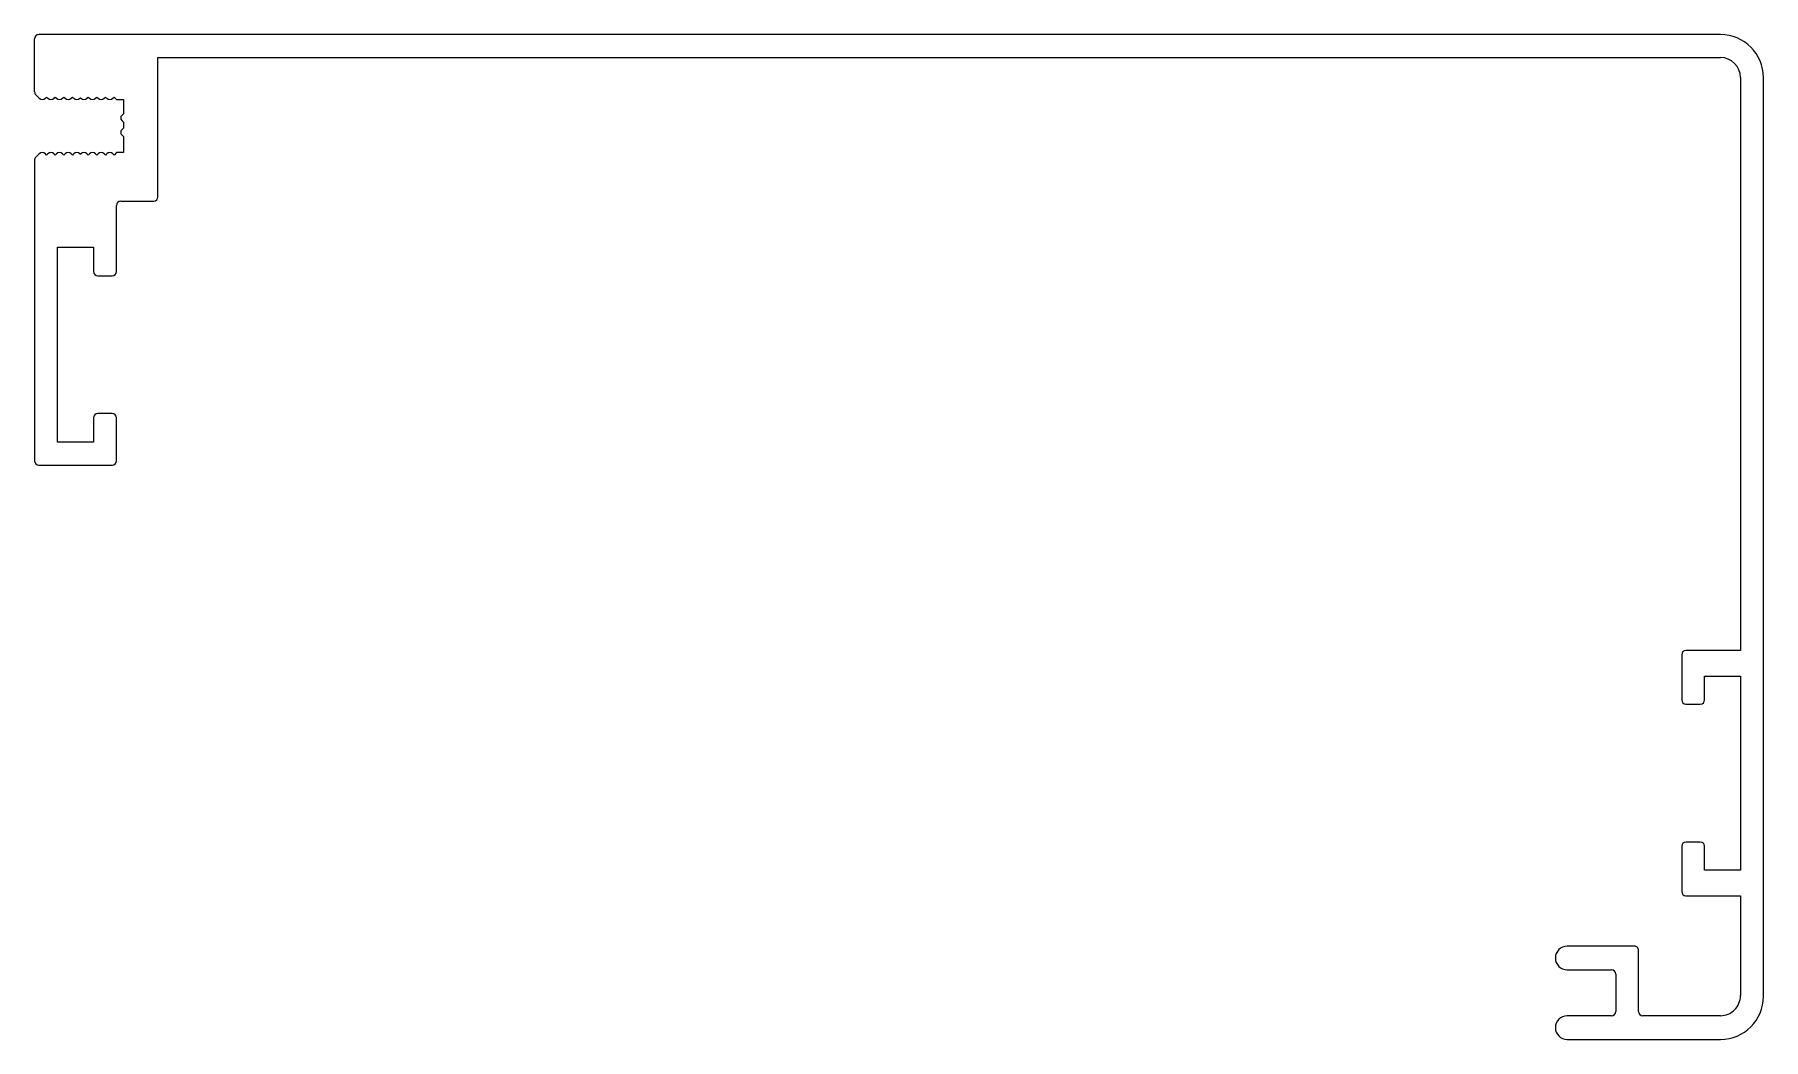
# Model space of a CAD drawing. Extents: x 673 to 793, y 810 to 880.
import ezdxf

# ---------------------------------------------------------------- set-up
doc = ezdxf.new("R2010")
doc.units = 0
doc.layers.get('0').update_dxf_attribs({"linetype": 'CONTINUOUS'})

msp = doc.modelspace()

# ---------------------------------------------------------------- linework, layer by layer
for p, q in [((672.89, 875.55), (672.89, 879.23)), ((790.39, 879.53), (673.19, 879.53)), ((681.49, 877.93), (790.39, 877.93)), ((681.49, 868.23), (681.49, 877.93)), ((791.79, 876.53), (791.79, 836.63)), ((793.39, 812.53), (793.39, 876.53)), ((672.98, 875.33), (673.21, 875.1)), ((673.64, 875.1), (673.73, 875.18)), ((673.73, 875.18), (673.81, 875.1)), ((674.24, 875.1), (674.33, 875.18)), ((674.33, 875.18), (674.41, 875.1)), ((674.84, 875.1), (674.93, 875.18)), ((674.93, 875.18), (675.01, 875.1)), ((675.44, 875.1), (675.53, 875.18)), ((675.53, 875.18), (675.61, 875.1)), ((676.04, 875.1), (676.08, 875.13)), ((676.08, 875.13), (676.11, 875.1)), ((676.54, 875.1), (676.63, 875.18)), ((676.63, 875.18), (676.71, 875.1)), ((677.14, 875.1), (677.23, 875.18)), ((677.23, 875.18), (677.31, 875.1)), ((677.74, 875.1), (677.83, 875.18)), ((677.83, 875.18), (677.91, 875.1)), ((678.34, 875.1), (678.43, 875.18)), ((678.43, 875.18), (678.6, 875.01)), ((678.6, 875.01), (679.09, 875.01)), ((679.09, 875.01), (679.09, 874.02)), ((679.09, 874.02), (678.96, 873.9)), ((678.96, 873.54), (679.09, 873.42)), ((679.09, 873.02), (678.96, 872.9)), ((678.96, 872.54), (679.09, 872.42)), ((679.09, 873.42), (679.09, 873.02)), ((673.21, 871.22), (672.98, 870.98)), ((673.73, 871.13), (673.64, 871.22)), ((673.81, 871.22), (673.73, 871.13)), ((674.33, 871.13), (674.24, 871.22)), ((674.41, 871.22), (674.33, 871.13)), ((674.93, 871.13), (674.84, 871.22)), ((675.01, 871.22), (674.93, 871.13)), ((675.53, 871.13), (675.44, 871.22)), ((675.61, 871.22), (675.53, 871.13)), ((676.08, 871.18), (676.04, 871.22)), ((676.11, 871.22), (676.08, 871.18)), ((676.63, 871.13), (676.54, 871.22)), ((676.71, 871.22), (676.63, 871.13)), ((677.23, 871.13), (677.14, 871.22)), ((677.31, 871.22), (677.23, 871.13)), ((677.83, 871.13), (677.74, 871.22)), ((677.91, 871.22), (677.83, 871.13)), ((678.43, 871.13), (678.34, 871.22)), ((678.6, 871.31), (678.43, 871.13)), ((679.09, 871.31), (678.6, 871.31)), ((679.09, 872.42), (679.09, 871.31)), ((672.89, 870.77), (672.89, 849.83)), ((678.59, 864.73), (678.59, 867.63)), ((678.89, 867.93), (681.19, 867.93)), ((674.49, 864.73), (676.99, 864.73)), ((674.49, 851.13), (674.49, 864.73)), ((676.99, 864.73), (676.99, 863.03)), ((678.59, 863.03), (678.59, 864.73)), ((677.29, 862.73), (678.29, 862.73)), ((676.99, 852.83), (676.99, 851.13)), ((678.29, 853.13), (677.29, 853.13)), ((678.59, 849.83), (678.59, 852.83)), ((676.99, 851.13), (674.49, 851.13)), ((673.19, 849.53), (678.29, 849.53)), ((787.69, 836.33), (787.69, 833.18)), ((791.79, 836.63), (787.99, 836.63)), ((789.29, 834.83), (791.79, 834.83)), ((789.29, 833.18), (789.29, 834.83)), ((791.79, 834.83), (791.79, 821.33)), ((787.99, 832.88), (788.99, 832.88)), ((788.99, 823.28), (787.99, 823.28)), ((787.69, 822.98), (787.69, 819.83)), ((789.29, 821.33), (789.29, 822.98)), ((791.79, 821.33), (789.29, 821.33)), ((787.99, 819.53), (791.79, 819.53)), ((791.79, 819.53), (791.79, 812.58)), ((784.39, 816.03), (779.71, 816.03)), ((784.69, 811.48), (784.69, 815.73)), ((779.71, 814.38), (782.79, 814.38)), ((783.09, 814.08), (783.09, 811.48)), ((782.79, 811.18), (779.71, 811.18)), ((790.39, 811.18), (784.99, 811.18)), ((779.71, 809.53), (790.39, 809.53))]:
    msp.add_line(p, q)
for centre, radius, start, end in [((673.19, 879.23), 0.3, 90, 180), ((790.39, 876.53), 3, 0, 90), ((790.39, 876.53), 1.4, 0, 90), ((673.19, 875.55), 0.3, 180, 224.9998), ((673.43, 875.31), 0.3, 225, 315), ((674.03, 875.31), 0.3, 225, 315), ((674.63, 875.31), 0.3, 225, 315), ((675.23, 875.31), 0.3, 225, 315), ((675.83, 875.31), 0.3, 225, 315), ((676.33, 875.31), 0.3, 225, 315), ((676.93, 875.31), 0.3, 225, 315), ((677.53, 875.31), 0.3, 225, 315), ((678.13, 875.31), 0.3, 225, 315), ((679.14, 873.72), 0.25, 135, 225), ((679.14, 872.72), 0.25, 135, 225), ((673.43, 871.01), 0.3, 45, 135), ((674.03, 871.01), 0.3, 45, 135), ((674.63, 871.01), 0.3, 45, 135), ((675.23, 871.01), 0.3, 45, 135), ((675.83, 871.01), 0.3, 45, 135), ((676.33, 871.01), 0.3, 45, 135), ((676.93, 871.01), 0.3, 45, 135), ((677.53, 871.01), 0.3, 45, 135), ((678.13, 871.01), 0.3, 45, 135), ((673.19, 870.77), 0.303, 135, 180), ((678.89, 867.63), 0.3, 90, 179.9977), ((681.19, 868.23), 0.3, 270, 0), ((677.29, 863.03), 0.3, 180, 270), ((678.29, 863.03), 0.3, 270, 360), ((677.29, 852.83), 0.3, 90, 180), ((678.29, 852.83), 0.3, 0, 90), ((673.19, 849.83), 0.3, 180, 270), ((678.29, 849.83), 0.3, 270, 360), ((787.99, 836.33), 0.3, 90.0023, 180), ((787.99, 833.18), 0.3, 180, 269.9977), ((788.99, 833.18), 0.3, 270, 0), ((787.99, 822.98), 0.3, 90.0023, 180), ((788.99, 822.98), 0.3, 360, 90), ((787.99, 819.83), 0.3, 180, 269.9977), ((779.71, 815.2), 0.825, 90, 270), ((784.39, 815.73), 0.3, 360, 90.0035), ((782.79, 814.08), 0.3, 0, 90), ((790.39, 812.58), 1.4, 269.9996, 0), ((790.39, 812.53), 3, 270, 0), ((779.71, 810.35), 0.825, 90, 270), ((782.79, 811.48), 0.3, 270, 360), ((784.99, 811.48), 0.3, 180, 269.9977)]:
    msp.add_arc(centre, radius, start, end)

doc.saveas('drawing.dxf')
